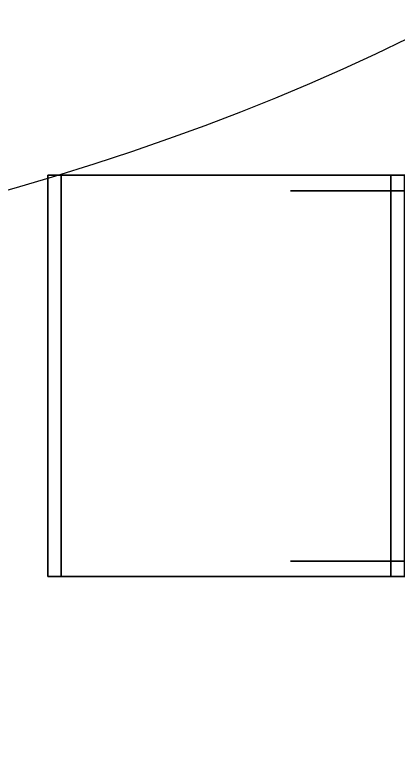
# Model space of a CAD drawing. Header units: millimetres. Extents: x -1 to 1346, y -1098 to 14.
# Drawn here: x 1152.7 to 1192.1, y -635.1 to -558.1 of the extents above; entities that cross this region are included whole.
import ezdxf

# ---------------------------------------------------------------- set-up
doc = ezdxf.new("R2010")
doc.units = ezdxf.units.MM
for name, color, linetype in [('IQ_200_3D', 1, 'Continuous'), ('IQ_204_2D', 7, 'Continuous'), ('IQ_204_3D', 7, 'Continuous')]:
    doc.layers.add(name, color=color, linetype=linetype)

# ---------------------------------------------------------------- blocks, each defined once
blk = doc.blocks.new('hpp_cutout_2c_l_3d')
at = {"layer": 'IQ_200_3D'}
mesh = blk.add_polyface(dxfattribs=at)
corners = [(1345, 0, 50), (0, 0, 50), (0, -700, 50), (1345, -700, 50)]
mesh.append_faces([[corners[k] for k in face] for face in [(0, 1, 2, 3)]])
mesh = blk.add_polyface(dxfattribs=at)
corners = [(1345, -700, 0), (0, -700, 0), (0, 0, 0), (1345, 0, 0)]
mesh.append_faces([[corners[k] for k in face] for face in [(0, 1, 2, 3)]])
blk = doc.blocks.new('ice_ref')
at = {"layer": 'IQ_204_2D'}
blk.add_ellipse((0, 0), major_axis=(-200, 0), ratio=0.45, dxfattribs=at)

msp = doc.modelspace()

# ---------------------------------------------------------------- linework, layer by layer
at = {"layer": 'IQ_200_3D'}
msp.add_3dface([(1343, -645, 155), (2, -645, 155), (2, 0, 155), (1343, 0, 155)], dxfattribs=at)
at = {"layer": 'IQ_204_3D'}
for points, invisible_edges in [([(1191.353, -574.532, 102.564), (1156.027, -574.532, 116.836), (1157.413, -574.532, 120.267), (1192.739, -574.532, 105.995)], 8), ([(1192.739, -574.532, 105.995), (1231.387, -574.532, 105.995), (1231.387, -574.532, 102.564), (1191.353, -574.532, 102.564)], 8), ([(1181.021, -576.123, 50.8), (1181.021, -576.123, 39.496), (1181.021, -614.223, 39.496), (1181.021, -614.223, 50.8)], 10), ([(1185.925, -576.123, 29.311), (1185.925, -614.223, 29.311), (1181.021, -614.223, 39.496), (1181.021, -576.123, 39.496)], 5), ([(1181.021, -576.123, 62.104), (1181.021, -576.123, 50.8), (1181.021, -614.223, 50.8), (1181.021, -614.223, 62.104)], 10), ([(1181.021, -576.123, 62.104), (1181.021, -614.223, 62.104), (1185.925, -614.223, 72.289), (1185.925, -576.123, 72.289)], 5), ([(1200.729, -576.123, 60.489), (1200.729, -576.123, 41.111), (1181.021, -576.123, 62.104), (1190.83, -576.123, 82.473)], 10), ([(1181.021, -576.123, 39.496), (1181.021, -576.123, 62.104), (1200.729, -576.123, 41.111), (1190.83, -576.123, 19.127)], 6), ([(1190.83, -576.123, 19.127), (1190.83, -614.223, 19.127), (1185.925, -614.223, 29.311), (1185.925, -576.123, 29.311)], 5), ([(1190.83, -614.223, 82.473), (1190.83, -576.123, 82.473), (1185.925, -576.123, 72.289), (1185.925, -614.223, 72.289)], 5), ([(1199.668, -576.123, 12.079), (1199.668, -614.223, 12.079), (1190.83, -614.223, 19.127), (1190.83, -576.123, 19.127)], 5), ([(1190.83, -614.223, 82.473), (1199.668, -614.223, 89.521), (1199.668, -576.123, 89.521), (1190.83, -576.123, 82.473)], 10), ([(1190.83, -576.123, 82.473), (1208.506, -576.123, 96.569), (1212.118, -576.123, 76.165), (1200.729, -576.123, 60.489)], 10), ([(1190.83, -576.123, 19.127), (1200.729, -576.123, 41.111), (1212.118, -576.123, 25.435), (1208.506, -576.123, 5.031)], 5), ([(1181.021, -614.223, 62.104), (1200.729, -614.223, 41.111), (1200.729, -614.223, 60.489), (1190.83, -614.223, 82.473)], 5), ([(1200.729, -614.223, 41.111), (1181.021, -614.223, 62.104), (1181.021, -614.223, 39.496), (1190.83, -614.223, 19.127)], 9), ([(1212.118, -614.223, 76.165), (1208.506, -614.223, 96.569), (1190.83, -614.223, 82.473), (1200.729, -614.223, 60.489)], 5), ([(1212.118, -614.223, 25.435), (1200.729, -614.223, 41.111), (1190.83, -614.223, 19.127), (1208.506, -614.223, 5.031)], 10), ([(1157.413, -615.784, 120.267), (1156.027, -615.784, 116.836), (1191.353, -615.784, 102.564), (1192.739, -615.784, 105.995)], 4), ([(1231.387, -615.784, 102.564), (1231.387, -615.784, 105.995), (1192.739, -615.784, 105.995), (1191.353, -615.784, 102.564)], 4)]:
    msp.add_3dface(points, dxfattribs=dict(at, invisible_edges=invisible_edges))
for points in [[(1157.413, -615.784, 120.267), (1157.413, -574.532, 120.267), (1156.027, -574.532, 116.836), (1156.027, -615.784, 116.836)], [(1156.027, -615.784, 116.836), (1156.027, -574.532, 116.836), (1191.353, -574.532, 102.564), (1191.353, -615.784, 102.564)], [(1192.739, -615.784, 105.995), (1192.739, -574.532, 105.995), (1157.413, -574.532, 120.267), (1157.413, -615.784, 120.267)], [(1191.353, -615.784, 102.564), (1191.353, -574.532, 102.564), (1231.387, -574.532, 102.564), (1231.387, -615.784, 102.564)]]:
    msp.add_3dface(points, dxfattribs=at)

# ---------------------------------------------------------------- block references
msp.add_blockref('hpp_cutout_2c_l_3d', (0, 0, 855))
at = {"layer": 'IQ_204_2D'}
msp.add_blockref('ice_ref', (1045, -500), dxfattribs=at)

doc.saveas('drawing.dxf')
